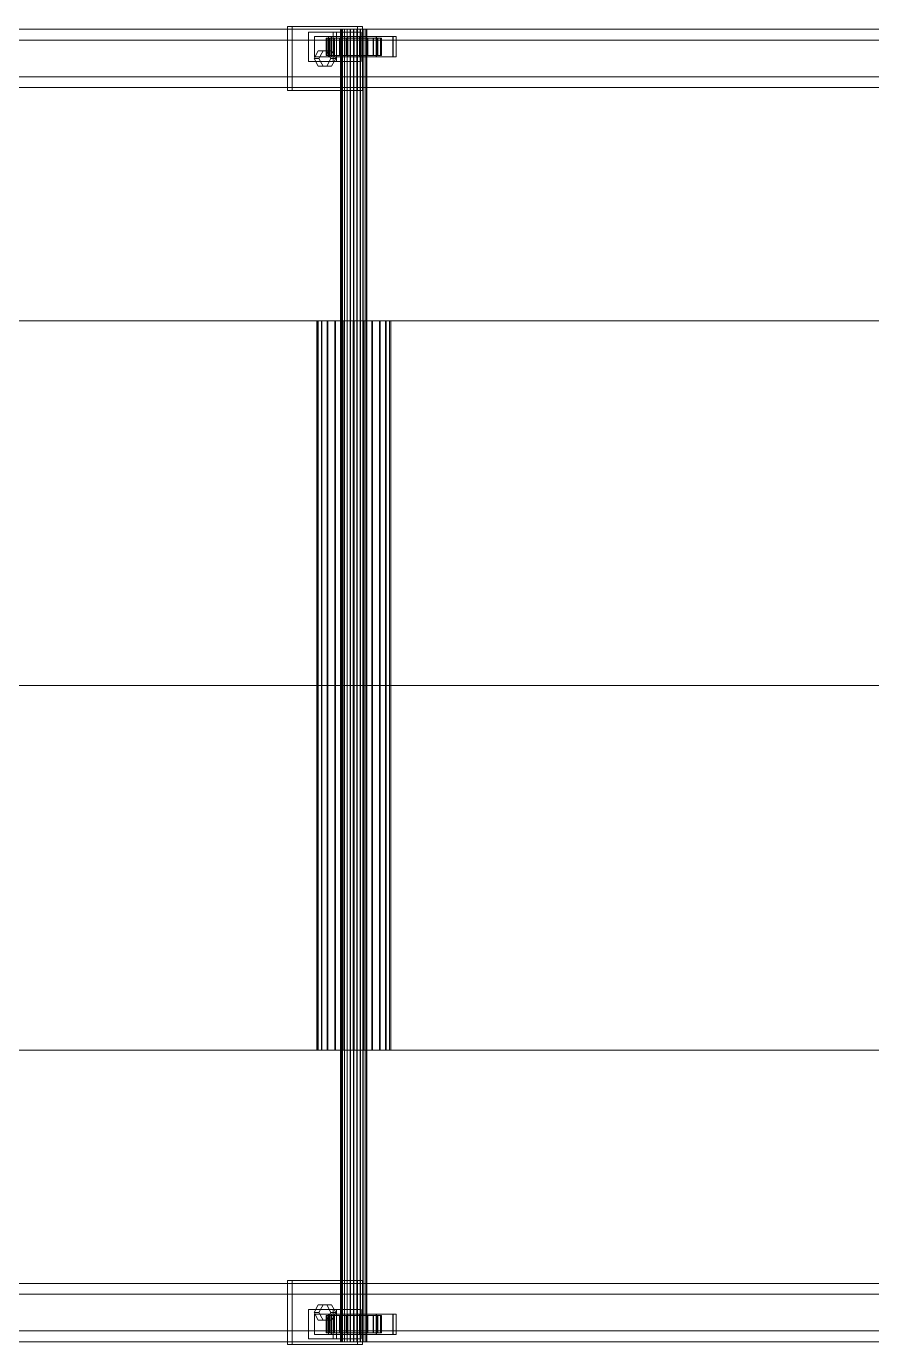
# Model space of a CAD drawing. Header units: millimetres. Extents: x -2500 to 58855, y -53268 to 6837.
# Drawn here: x 33492 to 34071, y -18452 to -17548 of the extents above; entities that cross this region are included whole.
import ezdxf

# ---------------------------------------------------------------- set-up
doc = ezdxf.new("R2010")
doc.units = ezdxf.units.MM
doc.layers.add('superior_C03', color=7, linetype='Continuous', lineweight=0)

msp = doc.modelspace()

# ---------------------------------------------------------------- linework, layer by layer
at = {"layer": 'superior_C03'}
for p, q in [((34378.693, -17550), (33223.029, -17550)), ((33233.801, -17550), (34389.466, -17550)), ((34468.912, -17550), (33313.247, -17550)), ((33326.713, -17550), (34482.377, -17550)), ((33719.066, -17548), (33670.913, -17548)), ((33670.913, -17548), (33670.913, -17592)), ((33674.145, -17548), (33670.913, -17548)), ((33674.145, -17592), (33674.145, -17548)), ((33674.145, -17548), (33722.298, -17548)), ((33704.62, -17552), (33685.359, -17552)), ((33685.359, -17552), (33685.359, -17572)), ((33702.164, -17552), (33685.359, -17552)), ((33701.087, -17555), (33689.53, -17555)), ((33689.53, -17555), (33689.53, -17569)), ((33700.841, -17555), (33689.53, -17555)), ((33743.371, -17555), (33699.07, -17555)), ((33699.07, -17555), (33699.07, -17569)), ((33701.225, -17555), (33699.07, -17555)), ((33700.841, -17569), (33700.841, -17555)), ((33700.841, -17555), (33712.398, -17555)), ((33701.087, -17569), (33701.087, -17555)), ((33701.087, -17555), (33712.398, -17555)), ((33701.225, -17569), (33701.225, -17555)), ((33701.225, -17555), (33745.525, -17555)), ((33702.164, -17572), (33702.164, -17552)), ((33702.164, -17552), (33721.425, -17552)), ((33704.62, -17572), (33704.62, -17552)), ((33704.62, -17552), (33721.425, -17552)), ((33707.655, -17550), (33707.373, -17550)), ((33707.373, -17550), (33707.705, -17550)), ((33707.373, -18450), (33707.373, -17550)), ((33708.53, -17550), (33707.655, -17550)), ((33707.655, -18450), (33707.655, -17550)), ((33707.705, -17550), (33708.628, -17550)), ((33707.705, -18450), (33707.705, -17550)), ((33709.94, -17550), (33708.53, -17550)), ((33708.53, -18450), (33708.53, -17550)), ((33708.628, -17550), (33710.078, -17550)), ((33708.628, -18450), (33708.628, -17550)), ((33711.788, -17550), (33709.94, -17550)), ((33709.94, -18450), (33709.94, -17550)), ((33710.078, -17550), (33711.958, -17550)), ((33710.078, -18450), (33710.078, -17550)), ((33713.949, -17550), (33711.788, -17550)), ((33711.788, -18450), (33711.788, -17550)), ((33711.958, -17550), (33714.138, -17550)), ((33711.958, -18450), (33711.958, -17550)), ((33712.398, -17555), (33712.398, -17569)), ((33716.275, -17550), (33713.949, -17550)), ((33713.949, -18450), (33713.949, -17550)), ((33714.138, -17550), (33716.471, -17550)), ((33714.138, -18450), (33714.138, -17550)), ((33718.608, -17550), (33716.275, -17550)), ((33716.275, -18450), (33716.275, -17550)), ((33716.471, -17550), (33718.797, -17550)), ((33716.471, -18450), (33716.471, -17550)), ((33720.788, -17550), (33718.608, -17550)), ((33718.608, -18450), (33718.608, -17550)), ((33718.797, -17550), (33720.957, -17550)), ((33718.797, -18450), (33718.797, -17550)), ((33719.066, -17592), (33719.066, -17548)), ((33719.066, -17548), (33722.298, -17548)), ((33731.905, -17555), (33720.348, -17555)), ((33720.348, -17555), (33720.348, -17569)), ((33731.659, -17555), (33720.348, -17555)), ((33722.667, -17550), (33720.788, -17550)), ((33720.788, -18450), (33720.788, -17550)), ((33720.957, -17550), (33722.806, -17550)), ((33720.957, -18450), (33720.957, -17550)), ((33721.425, -17552), (33721.425, -17572)), ((33722.298, -17548), (33722.298, -17592)), ((33724.118, -17550), (33722.667, -17550)), ((33722.667, -18450), (33722.667, -17550)), ((33722.806, -17550), (33724.216, -17550)), ((33722.806, -18450), (33722.806, -17550)), ((33725.04, -17550), (33724.118, -17550)), ((33724.118, -18450), (33724.118, -17550)), ((33724.216, -17550), (33725.091, -17550)), ((33724.216, -18450), (33724.216, -17550)), ((33725.372, -17550), (33725.04, -17550)), ((33725.04, -17550), (33725.04, -18450)), ((33725.091, -17550), (33725.372, -17550)), ((33725.091, -18450), (33725.091, -17550)), ((33725.372, -18450), (33725.372, -17550)), ((33731.659, -17569), (33731.659, -17555)), ((33731.659, -17555), (33743.216, -17555)), ((33731.905, -17569), (33731.905, -17555)), ((33731.905, -17555), (33743.216, -17555)), ((33743.216, -17555), (33743.216, -17569)), ((33743.371, -17569), (33743.371, -17555)), ((33743.371, -17555), (33745.525, -17555)), ((33745.525, -17555), (33745.525, -17569)), ((33228.364, -17557.5), (34475.593, -17557.5)), ((34475.696, -17557.5), (33228.466, -17557.5)), ((33697.968, -17556), (33697.374, -17556)), ((33697.374, -17556), (33707.373, -17556)), ((33697.374, -17568), (33697.374, -17556)), ((33697.374, -17556), (33698.075, -17556)), ((33699.816, -17556), (33697.968, -17556)), ((33697.968, -17556), (33707.655, -17556)), ((33697.968, -17568), (33697.968, -17556)), ((33698.075, -17556), (33707.705, -17556)), ((33698.075, -17568), (33698.075, -17556)), ((33698.075, -17556), (33700.023, -17556)), ((33702.792, -17556), (33699.816, -17556)), ((33699.816, -17556), (33708.53, -17556)), ((33699.816, -17568), (33699.816, -17556)), ((33700.023, -17556), (33708.628, -17556)), ((33700.023, -17568), (33700.023, -17556)), ((33700.023, -17556), (33703.085, -17556)), ((33706.694, -17556), (33702.792, -17556)), ((33702.792, -17556), (33709.94, -17556)), ((33702.792, -17568), (33702.792, -17556)), ((33703.085, -17556), (33710.078, -17556)), ((33703.085, -17568), (33703.085, -17556)), ((33703.085, -17556), (33707.052, -17556)), ((33711.256, -17556), (33706.694, -17556)), ((33706.694, -17556), (33711.788, -17556)), ((33706.694, -17568), (33706.694, -17556)), ((33707.052, -17556), (33711.958, -17556)), ((33707.052, -17568), (33707.052, -17556)), ((33707.052, -17556), (33711.655, -17556)), ((33707.373, -17556), (33707.655, -17556)), ((33707.373, -17556), (33707.373, -17568)), ((33707.705, -17556), (33707.373, -17556)), ((33707.655, -17556), (33708.53, -17556)), ((33707.655, -17556), (33707.655, -17568)), ((33707.705, -17556), (33707.705, -17568)), ((33708.628, -17556), (33707.705, -17556)), ((33708.53, -17556), (33709.94, -17556)), ((33708.53, -17556), (33708.53, -17568)), ((33708.628, -17556), (33708.628, -17568)), ((33710.078, -17556), (33708.628, -17556)), ((33709.94, -17556), (33711.788, -17556)), ((33709.94, -17556), (33709.94, -17568)), ((33710.078, -17556), (33710.078, -17568)), ((33711.958, -17556), (33710.078, -17556)), ((33716.166, -17556), (33711.256, -17556)), ((33711.256, -17556), (33713.949, -17556)), ((33711.256, -17568), (33711.256, -17556)), ((33711.655, -17556), (33714.138, -17556)), ((33711.655, -17568), (33711.655, -17556)), ((33711.655, -17556), (33716.579, -17556)), ((33711.788, -17556), (33713.949, -17556)), ((33711.788, -17556), (33711.788, -17568)), ((33711.958, -17556), (33711.958, -17568)), ((33714.138, -17556), (33711.958, -17556)), ((33713.949, -17556), (33716.275, -17556)), ((33713.949, -17556), (33713.949, -17568)), ((33714.138, -17556), (33714.138, -17568)), ((33716.471, -17556), (33714.138, -17556)), ((33721.091, -17556), (33716.166, -17556)), ((33716.166, -17556), (33716.275, -17556)), ((33716.166, -17568), (33716.166, -17556)), ((33716.275, -17556), (33718.608, -17556)), ((33716.275, -17556), (33716.275, -17568)), ((33716.579, -17556), (33716.471, -17556)), ((33716.471, -17556), (33716.471, -17568)), ((33718.797, -17556), (33716.471, -17556)), ((33716.579, -17568), (33716.579, -17556)), ((33716.579, -17556), (33721.49, -17556)), ((33721.091, -17556), (33718.608, -17556)), ((33718.608, -17556), (33720.788, -17556)), ((33718.608, -17556), (33718.608, -17568)), ((33721.49, -17556), (33718.797, -17556)), ((33718.797, -17556), (33718.797, -17568)), ((33720.957, -17556), (33718.797, -17556)), ((33725.693, -17556), (33720.788, -17556)), ((33720.788, -17556), (33722.667, -17556)), ((33720.788, -17556), (33720.788, -17568)), ((33726.051, -17556), (33720.957, -17556)), ((33720.957, -17556), (33720.957, -17568)), ((33722.806, -17556), (33720.957, -17556)), ((33725.693, -17556), (33721.091, -17556)), ((33721.091, -17568), (33721.091, -17556)), ((33721.49, -17568), (33721.49, -17556)), ((33721.49, -17556), (33726.051, -17556)), ((33729.661, -17556), (33722.667, -17556)), ((33722.667, -17556), (33724.118, -17556)), ((33722.667, -17556), (33722.667, -17568)), ((33729.953, -17556), (33722.806, -17556)), ((33722.806, -17556), (33722.806, -17568)), ((33724.216, -17556), (33722.806, -17556)), ((33732.723, -17556), (33724.118, -17556)), ((33724.118, -17556), (33725.04, -17556)), ((33724.118, -17556), (33724.118, -17568)), ((33732.93, -17556), (33724.216, -17556)), ((33724.216, -17556), (33724.216, -17568)), ((33725.091, -17556), (33724.216, -17556)), ((33725.04, -17556), (33734.671, -17556)), ((33725.04, -17568), (33725.04, -17556)), ((33725.04, -17556), (33725.372, -17556)), ((33734.778, -17556), (33725.091, -17556)), ((33725.091, -17556), (33725.091, -17568)), ((33725.372, -17556), (33725.091, -17556)), ((33735.372, -17556), (33725.372, -17556)), ((33725.372, -17556), (33725.372, -17568)), ((33729.661, -17556), (33725.693, -17556)), ((33725.693, -17568), (33725.693, -17556)), ((33726.051, -17568), (33726.051, -17556)), ((33726.051, -17556), (33729.953, -17556)), ((33732.723, -17556), (33729.661, -17556)), ((33729.661, -17568), (33729.661, -17556)), ((33729.953, -17568), (33729.953, -17556)), ((33729.953, -17556), (33732.93, -17556)), ((33734.671, -17556), (33732.723, -17556)), ((33732.723, -17568), (33732.723, -17556)), ((33732.93, -17568), (33732.93, -17556)), ((33732.93, -17556), (33734.778, -17556)), ((33734.671, -17556), (33734.671, -17568)), ((33735.372, -17556), (33734.671, -17556)), ((33734.778, -17568), (33734.778, -17556)), ((33734.778, -17556), (33735.372, -17556)), ((33735.372, -17568), (33735.372, -17556)), ((33685.359, -17572), (33704.62, -17572)), ((33685.359, -17572), (33702.164, -17572)), ((33689.211, -17570), (33692.101, -17564.804)), ((33692.101, -17575.196), (33689.211, -17570)), ((33689.211, -17570), (33692.443, -17570)), ((33689.53, -17569), (33701.087, -17569)), ((33689.53, -17569), (33700.841, -17569)), ((33692.101, -17564.804), (33697.879, -17564.804)), ((33695.332, -17564.804), (33692.101, -17564.804)), ((33695.332, -17564.804), (33692.443, -17570)), ((33692.443, -17570), (33695.332, -17575.196)), ((33701.111, -17564.804), (33695.332, -17564.804)), ((33707.373, -17568), (33697.374, -17568)), ((33697.374, -17568), (33697.968, -17568)), ((33698.075, -17568), (33697.374, -17568)), ((33697.879, -17564.804), (33700.768, -17570)), ((33701.111, -17564.804), (33697.879, -17564.804)), ((33700.768, -17570), (33697.879, -17575.196)), ((33707.655, -17568), (33697.968, -17568)), ((33697.968, -17568), (33699.816, -17568)), ((33707.705, -17568), (33698.075, -17568)), ((33700.023, -17568), (33698.075, -17568)), ((33699.07, -17569), (33743.371, -17569)), ((33699.07, -17569), (33701.225, -17569)), ((33708.53, -17568), (33699.816, -17568)), ((33699.816, -17568), (33702.792, -17568)), ((33708.628, -17568), (33700.023, -17568)), ((33703.085, -17568), (33700.023, -17568)), ((33704, -17570), (33700.768, -17570)), ((33712.398, -17569), (33700.841, -17569)), ((33712.398, -17569), (33701.087, -17569)), ((33704, -17570), (33701.111, -17564.804)), ((33701.111, -17575.196), (33704, -17570)), ((33745.525, -17569), (33701.225, -17569)), ((33721.425, -17572), (33702.164, -17572)), ((33709.94, -17568), (33702.792, -17568)), ((33702.792, -17568), (33706.694, -17568)), ((33710.078, -17568), (33703.085, -17568)), ((33707.052, -17568), (33703.085, -17568)), ((33721.425, -17572), (33704.62, -17572)), ((33711.788, -17568), (33706.694, -17568)), ((33706.694, -17568), (33711.256, -17568)), ((33711.958, -17568), (33707.052, -17568)), ((33711.655, -17568), (33707.052, -17568)), ((33707.655, -17568), (33707.373, -17568)), ((33707.373, -17568), (33707.705, -17568)), ((33708.53, -17568), (33707.655, -17568)), ((33707.705, -17568), (33708.628, -17568)), ((33709.94, -17568), (33708.53, -17568)), ((33708.628, -17568), (33710.078, -17568)), ((33711.788, -17568), (33709.94, -17568)), ((33710.078, -17568), (33711.958, -17568)), ((33713.949, -17568), (33711.256, -17568)), ((33711.256, -17568), (33716.166, -17568)), ((33714.138, -17568), (33711.655, -17568)), ((33716.579, -17568), (33711.655, -17568)), ((33713.949, -17568), (33711.788, -17568)), ((33711.958, -17568), (33714.138, -17568)), ((33716.275, -17568), (33713.949, -17568)), ((33714.138, -17568), (33716.471, -17568)), ((33716.275, -17568), (33716.166, -17568)), ((33716.166, -17568), (33721.091, -17568)), ((33718.608, -17568), (33716.275, -17568)), ((33716.471, -17568), (33716.579, -17568)), ((33716.471, -17568), (33718.797, -17568)), ((33721.49, -17568), (33716.579, -17568)), ((33720.788, -17568), (33718.608, -17568)), ((33718.608, -17568), (33721.091, -17568)), ((33718.797, -17568), (33721.49, -17568)), ((33718.797, -17568), (33720.957, -17568)), ((33720.348, -17569), (33731.905, -17569)), ((33720.348, -17569), (33731.659, -17569)), ((33722.667, -17568), (33720.788, -17568)), ((33720.788, -17568), (33725.693, -17568)), ((33720.957, -17568), (33726.051, -17568)), ((33720.957, -17568), (33722.806, -17568)), ((33721.091, -17568), (33725.693, -17568)), ((33726.051, -17568), (33721.49, -17568)), ((33724.118, -17568), (33722.667, -17568)), ((33722.667, -17568), (33729.661, -17568)), ((33722.806, -17568), (33729.953, -17568)), ((33722.806, -17568), (33724.216, -17568)), ((33725.04, -17568), (33724.118, -17568)), ((33724.118, -17568), (33732.723, -17568)), ((33724.216, -17568), (33732.93, -17568)), ((33724.216, -17568), (33725.091, -17568)), ((33734.671, -17568), (33725.04, -17568)), ((33725.372, -17568), (33725.04, -17568)), ((33725.091, -17568), (33734.778, -17568)), ((33725.091, -17568), (33725.372, -17568)), ((33725.372, -17568), (33735.372, -17568)), ((33725.693, -17568), (33729.661, -17568)), ((33729.953, -17568), (33726.051, -17568)), ((33729.661, -17568), (33732.723, -17568)), ((33732.93, -17568), (33729.953, -17568)), ((33743.216, -17569), (33731.659, -17569)), ((33743.216, -17569), (33731.905, -17569)), ((33732.723, -17568), (33734.671, -17568)), ((33734.778, -17568), (33732.93, -17568)), ((33734.671, -17568), (33735.372, -17568)), ((33735.372, -17568), (33734.778, -17568)), ((33745.525, -17569), (33743.371, -17569)), ((33228.364, -17582.5), (34475.593, -17582.5)), ((33228.466, -17582.5), (34475.696, -17582.5)), ((33697.879, -17575.196), (33692.101, -17575.196)), ((33695.332, -17575.196), (33692.101, -17575.196)), ((33695.332, -17575.196), (33701.111, -17575.196)), ((33701.111, -17575.196), (33697.879, -17575.196)), ((33223.029, -17590), (34378.693, -17590)), ((33233.801, -17590), (34389.466, -17590)), ((33313.247, -17590), (34468.912, -17590)), ((33326.713, -17590), (34482.377, -17590)), ((33670.913, -17592), (33719.066, -17592)), ((33670.913, -17592), (33674.145, -17592)), ((33722.298, -17592), (33674.145, -17592)), ((33722.298, -17592), (33719.066, -17592)), ((27467.597, -17750), (36944.047, -17750)), ((36945.393, -17750), (27468.944, -17750)), ((33411.945, -17750), (34355.738, -17750)), ((34357.353, -17750), (33413.561, -17750)), ((33691.768, -17750), (33690.974, -17750)), ((33690.974, -17750), (33691.911, -17750)), ((33690.974, -18250), (33690.974, -17750)), ((33694.239, -17750), (33691.768, -17750)), ((33691.768, -18250), (33691.768, -17750)), ((33691.911, -17750), (33694.515, -17750)), ((33691.911, -18250), (33691.911, -17750)), ((33698.218, -17750), (33694.239, -17750)), ((33694.239, -18250), (33694.239, -17750)), ((33694.515, -17750), (33698.609, -17750)), ((33694.515, -18250), (33694.515, -17750)), ((33703.434, -17750), (33698.218, -17750)), ((33698.218, -18250), (33698.218, -17750)), ((33698.609, -17750), (33703.913, -17750)), ((33698.609, -18250), (33698.609, -17750)), ((33709.532, -17750), (33703.434, -17750)), ((33703.434, -18250), (33703.434, -17750)), ((33703.913, -17750), (33710.066, -17750)), ((33703.913, -18250), (33703.913, -17750)), ((33716.097, -17750), (33709.532, -17750)), ((33709.532, -18250), (33709.532, -17750)), ((33710.066, -17750), (33716.649, -17750)), ((33710.066, -18250), (33710.066, -17750)), ((33722.68, -17750), (33716.097, -17750)), ((33716.097, -18250), (33716.097, -17750)), ((33716.649, -17750), (33723.213, -17750)), ((33716.649, -18250), (33716.649, -17750)), ((33728.833, -17750), (33722.68, -17750)), ((33722.68, -18250), (33722.68, -17750)), ((33723.213, -17750), (33729.311, -17750)), ((33723.213, -18250), (33723.213, -17750)), ((33734.137, -17750), (33728.833, -17750)), ((33728.833, -18250), (33728.833, -17750)), ((33729.311, -17750), (33734.528, -17750)), ((33729.311, -18250), (33729.311, -17750)), ((33738.23, -17750), (33734.137, -17750)), ((33734.137, -18250), (33734.137, -17750)), ((33734.528, -17750), (33738.507, -17750)), ((33734.528, -18250), (33734.528, -17750)), ((33740.834, -17750), (33738.23, -17750)), ((33738.23, -18250), (33738.23, -17750)), ((33738.507, -17750), (33740.977, -17750)), ((33738.507, -18250), (33738.507, -17750)), ((33741.771, -17750), (33740.834, -17750)), ((33740.834, -17750), (33740.834, -18250)), ((33740.977, -17750), (33741.771, -17750)), ((33740.977, -18250), (33740.977, -17750)), ((33741.771, -18250), (33741.771, -17750)), ((33411.945, -18000), (34355.738, -18000)), ((34357.353, -18000), (33413.561, -18000)), ((36944.047, -18250), (27467.597, -18250)), ((27468.944, -18250), (36945.393, -18250)), ((33411.945, -18250), (34355.738, -18250)), ((33413.561, -18250), (34357.353, -18250)), ((33691.911, -18250), (33690.974, -18250)), ((33690.974, -18250), (33691.768, -18250)), ((33691.768, -18250), (33694.239, -18250)), ((33694.515, -18250), (33691.911, -18250)), ((33694.239, -18250), (33698.218, -18250)), ((33698.609, -18250), (33694.515, -18250)), ((33698.218, -18250), (33703.434, -18250)), ((33703.913, -18250), (33698.609, -18250)), ((33703.434, -18250), (33709.532, -18250)), ((33710.066, -18250), (33703.913, -18250)), ((33709.532, -18250), (33716.097, -18250)), ((33716.649, -18250), (33710.066, -18250)), ((33716.097, -18250), (33722.68, -18250)), ((33723.213, -18250), (33716.649, -18250)), ((33722.68, -18250), (33728.833, -18250)), ((33729.311, -18250), (33723.213, -18250)), ((33728.833, -18250), (33734.137, -18250)), ((33734.528, -18250), (33729.311, -18250)), ((33734.137, -18250), (33738.23, -18250)), ((33738.507, -18250), (33734.528, -18250)), ((33738.23, -18250), (33740.834, -18250)), ((33740.977, -18250), (33738.507, -18250)), ((33740.834, -18250), (33741.771, -18250)), ((33741.771, -18250), (33740.977, -18250)), ((34378.693, -18410), (33223.029, -18410)), ((33233.801, -18410), (34389.466, -18410)), ((34468.912, -18410), (33313.247, -18410)), ((33326.713, -18410), (34482.377, -18410)), ((33719.066, -18408), (33670.913, -18408)), ((33670.913, -18408), (33670.913, -18452)), ((33674.145, -18408), (33670.913, -18408)), ((33674.145, -18452), (33674.145, -18408)), ((33674.145, -18408), (33722.298, -18408)), ((33719.066, -18452), (33719.066, -18408)), ((33719.066, -18408), (33722.298, -18408)), ((33722.298, -18408), (33722.298, -18452)), ((33228.364, -18417.5), (34475.593, -18417.5)), ((34475.696, -18417.5), (33228.466, -18417.5)), ((33704.62, -18428), (33685.359, -18428)), ((33685.359, -18428), (33685.359, -18448)), ((33702.164, -18428), (33685.359, -18428)), ((33689.211, -18430), (33692.101, -18424.804)), ((33692.101, -18435.196), (33689.211, -18430)), ((33689.211, -18430), (33692.443, -18430)), ((33701.087, -18431), (33689.53, -18431)), ((33689.53, -18431), (33689.53, -18445)), ((33700.841, -18431), (33689.53, -18431)), ((33692.101, -18424.804), (33697.879, -18424.804)), ((33695.332, -18424.804), (33692.101, -18424.804)), ((33695.332, -18424.804), (33692.443, -18430)), ((33692.443, -18430), (33695.332, -18435.196)), ((33701.111, -18424.804), (33695.332, -18424.804)), ((33697.968, -18432), (33697.374, -18432)), ((33697.374, -18432), (33707.373, -18432)), ((33697.374, -18444), (33697.374, -18432)), ((33697.374, -18432), (33698.075, -18432)), ((33697.879, -18424.804), (33700.768, -18430)), ((33701.111, -18424.804), (33697.879, -18424.804)), ((33700.768, -18430), (33697.879, -18435.196)), ((33699.816, -18432), (33697.968, -18432)), ((33697.968, -18432), (33707.655, -18432)), ((33697.968, -18444), (33697.968, -18432)), ((33698.075, -18432), (33707.705, -18432)), ((33698.075, -18444), (33698.075, -18432)), ((33698.075, -18432), (33700.023, -18432)), ((33743.371, -18431), (33699.07, -18431)), ((33699.07, -18431), (33699.07, -18445)), ((33701.225, -18431), (33699.07, -18431)), ((33702.792, -18432), (33699.816, -18432)), ((33699.816, -18432), (33708.53, -18432)), ((33699.816, -18444), (33699.816, -18432)), ((33700.023, -18432), (33708.628, -18432)), ((33700.023, -18444), (33700.023, -18432)), ((33700.023, -18432), (33703.085, -18432)), ((33704, -18430), (33700.768, -18430)), ((33700.841, -18445), (33700.841, -18431)), ((33700.841, -18431), (33712.398, -18431)), ((33701.087, -18445), (33701.087, -18431)), ((33701.087, -18431), (33712.398, -18431)), ((33704, -18430), (33701.111, -18424.804)), ((33701.111, -18435.196), (33704, -18430)), ((33701.225, -18445), (33701.225, -18431)), ((33701.225, -18431), (33745.525, -18431)), ((33702.164, -18448), (33702.164, -18428)), ((33702.164, -18428), (33721.425, -18428)), ((33706.694, -18432), (33702.792, -18432)), ((33702.792, -18432), (33709.94, -18432)), ((33702.792, -18444), (33702.792, -18432)), ((33703.085, -18432), (33710.078, -18432)), ((33703.085, -18444), (33703.085, -18432)), ((33703.085, -18432), (33707.052, -18432)), ((33704.62, -18448), (33704.62, -18428)), ((33704.62, -18428), (33721.425, -18428)), ((33711.256, -18432), (33706.694, -18432)), ((33706.694, -18432), (33711.788, -18432)), ((33706.694, -18444), (33706.694, -18432)), ((33707.052, -18432), (33711.958, -18432)), ((33707.052, -18444), (33707.052, -18432)), ((33707.052, -18432), (33711.655, -18432)), ((33707.373, -18432), (33707.655, -18432)), ((33707.373, -18432), (33707.373, -18444)), ((33707.705, -18432), (33707.373, -18432)), ((33707.655, -18432), (33708.53, -18432)), ((33707.655, -18432), (33707.655, -18444)), ((33707.705, -18432), (33707.705, -18444)), ((33708.628, -18432), (33707.705, -18432)), ((33708.53, -18432), (33709.94, -18432)), ((33708.53, -18432), (33708.53, -18444)), ((33708.628, -18432), (33708.628, -18444)), ((33710.078, -18432), (33708.628, -18432)), ((33709.94, -18432), (33711.788, -18432)), ((33709.94, -18432), (33709.94, -18444)), ((33710.078, -18432), (33710.078, -18444)), ((33711.958, -18432), (33710.078, -18432)), ((33716.166, -18432), (33711.256, -18432)), ((33711.256, -18432), (33713.949, -18432)), ((33711.256, -18444), (33711.256, -18432)), ((33711.655, -18432), (33714.138, -18432)), ((33711.655, -18444), (33711.655, -18432)), ((33711.655, -18432), (33716.579, -18432)), ((33711.788, -18432), (33713.949, -18432)), ((33711.788, -18432), (33711.788, -18444)), ((33711.958, -18432), (33711.958, -18444)), ((33714.138, -18432), (33711.958, -18432)), ((33712.398, -18431), (33712.398, -18445)), ((33713.949, -18432), (33716.275, -18432)), ((33713.949, -18432), (33713.949, -18444)), ((33714.138, -18432), (33714.138, -18444)), ((33716.471, -18432), (33714.138, -18432)), ((33721.091, -18432), (33716.166, -18432)), ((33716.166, -18432), (33716.275, -18432)), ((33716.166, -18444), (33716.166, -18432)), ((33716.275, -18432), (33718.608, -18432)), ((33716.275, -18432), (33716.275, -18444)), ((33716.579, -18432), (33716.471, -18432)), ((33716.471, -18432), (33716.471, -18444)), ((33718.797, -18432), (33716.471, -18432)), ((33716.579, -18444), (33716.579, -18432)), ((33716.579, -18432), (33721.49, -18432)), ((33721.091, -18432), (33718.608, -18432)), ((33718.608, -18432), (33720.788, -18432)), ((33718.608, -18432), (33718.608, -18444)), ((33721.49, -18432), (33718.797, -18432)), ((33718.797, -18432), (33718.797, -18444)), ((33720.957, -18432), (33718.797, -18432)), ((33731.905, -18431), (33720.348, -18431)), ((33720.348, -18431), (33720.348, -18445)), ((33731.659, -18431), (33720.348, -18431)), ((33725.693, -18432), (33720.788, -18432)), ((33720.788, -18432), (33722.667, -18432)), ((33720.788, -18432), (33720.788, -18444)), ((33726.051, -18432), (33720.957, -18432)), ((33720.957, -18432), (33720.957, -18444)), ((33722.806, -18432), (33720.957, -18432)), ((33725.693, -18432), (33721.091, -18432)), ((33721.091, -18444), (33721.091, -18432)), ((33721.425, -18428), (33721.425, -18448)), ((33721.49, -18444), (33721.49, -18432)), ((33721.49, -18432), (33726.051, -18432)), ((33729.661, -18432), (33722.667, -18432)), ((33722.667, -18432), (33724.118, -18432)), ((33722.667, -18432), (33722.667, -18444)), ((33729.953, -18432), (33722.806, -18432)), ((33722.806, -18432), (33722.806, -18444)), ((33724.216, -18432), (33722.806, -18432)), ((33732.723, -18432), (33724.118, -18432)), ((33724.118, -18432), (33725.04, -18432)), ((33724.118, -18432), (33724.118, -18444)), ((33732.93, -18432), (33724.216, -18432)), ((33724.216, -18432), (33724.216, -18444)), ((33725.091, -18432), (33724.216, -18432)), ((33725.04, -18432), (33734.671, -18432)), ((33725.04, -18444), (33725.04, -18432)), ((33725.04, -18432), (33725.372, -18432)), ((33734.778, -18432), (33725.091, -18432)), ((33725.091, -18432), (33725.091, -18444)), ((33725.372, -18432), (33725.091, -18432)), ((33735.372, -18432), (33725.372, -18432)), ((33725.372, -18432), (33725.372, -18444)), ((33729.661, -18432), (33725.693, -18432)), ((33725.693, -18444), (33725.693, -18432)), ((33726.051, -18444), (33726.051, -18432)), ((33726.051, -18432), (33729.953, -18432)), ((33732.723, -18432), (33729.661, -18432)), ((33729.661, -18444), (33729.661, -18432)), ((33729.953, -18444), (33729.953, -18432)), ((33729.953, -18432), (33732.93, -18432)), ((33731.659, -18445), (33731.659, -18431)), ((33731.659, -18431), (33743.216, -18431)), ((33731.905, -18445), (33731.905, -18431)), ((33731.905, -18431), (33743.216, -18431)), ((33734.671, -18432), (33732.723, -18432)), ((33732.723, -18444), (33732.723, -18432)), ((33732.93, -18444), (33732.93, -18432)), ((33732.93, -18432), (33734.778, -18432)), ((33734.671, -18432), (33734.671, -18444)), ((33735.372, -18432), (33734.671, -18432)), ((33734.778, -18444), (33734.778, -18432)), ((33734.778, -18432), (33735.372, -18432)), ((33735.372, -18444), (33735.372, -18432)), ((33743.216, -18431), (33743.216, -18445)), ((33743.371, -18445), (33743.371, -18431)), ((33743.371, -18431), (33745.525, -18431)), ((33745.525, -18431), (33745.525, -18445)), ((33697.879, -18435.196), (33692.101, -18435.196)), ((33695.332, -18435.196), (33692.101, -18435.196)), ((33695.332, -18435.196), (33701.111, -18435.196)), ((33701.111, -18435.196), (33697.879, -18435.196)), ((33223.029, -18450), (34378.693, -18450)), ((33228.364, -18442.5), (34475.593, -18442.5)), ((33228.466, -18442.5), (34475.696, -18442.5)), ((33233.801, -18450), (34389.466, -18450)), ((33313.247, -18450), (34468.912, -18450)), ((33326.713, -18450), (34482.377, -18450)), ((33685.359, -18448), (33704.62, -18448)), ((33685.359, -18448), (33702.164, -18448)), ((33689.53, -18445), (33701.087, -18445)), ((33689.53, -18445), (33700.841, -18445)), ((33707.373, -18444), (33697.374, -18444)), ((33697.374, -18444), (33697.968, -18444)), ((33698.075, -18444), (33697.374, -18444)), ((33707.655, -18444), (33697.968, -18444)), ((33697.968, -18444), (33699.816, -18444)), ((33707.705, -18444), (33698.075, -18444)), ((33700.023, -18444), (33698.075, -18444)), ((33699.07, -18445), (33743.371, -18445)), ((33699.07, -18445), (33701.225, -18445)), ((33708.53, -18444), (33699.816, -18444)), ((33699.816, -18444), (33702.792, -18444)), ((33708.628, -18444), (33700.023, -18444)), ((33703.085, -18444), (33700.023, -18444)), ((33712.398, -18445), (33700.841, -18445)), ((33712.398, -18445), (33701.087, -18445)), ((33745.525, -18445), (33701.225, -18445)), ((33721.425, -18448), (33702.164, -18448)), ((33709.94, -18444), (33702.792, -18444)), ((33702.792, -18444), (33706.694, -18444)), ((33710.078, -18444), (33703.085, -18444)), ((33707.052, -18444), (33703.085, -18444)), ((33721.425, -18448), (33704.62, -18448)), ((33711.788, -18444), (33706.694, -18444)), ((33706.694, -18444), (33711.256, -18444)), ((33711.958, -18444), (33707.052, -18444)), ((33711.655, -18444), (33707.052, -18444)), ((33707.655, -18444), (33707.373, -18444)), ((33707.373, -18444), (33707.705, -18444)), ((33707.705, -18450), (33707.373, -18450)), ((33707.373, -18450), (33707.655, -18450)), ((33708.53, -18444), (33707.655, -18444)), ((33707.655, -18450), (33708.53, -18450)), ((33707.705, -18444), (33708.628, -18444)), ((33708.628, -18450), (33707.705, -18450)), ((33709.94, -18444), (33708.53, -18444)), ((33708.53, -18450), (33709.94, -18450)), ((33708.628, -18444), (33710.078, -18444)), ((33710.078, -18450), (33708.628, -18450)), ((33711.788, -18444), (33709.94, -18444)), ((33709.94, -18450), (33711.788, -18450)), ((33710.078, -18444), (33711.958, -18444)), ((33711.958, -18450), (33710.078, -18450)), ((33713.949, -18444), (33711.256, -18444)), ((33711.256, -18444), (33716.166, -18444)), ((33714.138, -18444), (33711.655, -18444)), ((33716.579, -18444), (33711.655, -18444)), ((33713.949, -18444), (33711.788, -18444)), ((33711.788, -18450), (33713.949, -18450)), ((33711.958, -18444), (33714.138, -18444)), ((33714.138, -18450), (33711.958, -18450)), ((33716.275, -18444), (33713.949, -18444)), ((33713.949, -18450), (33716.275, -18450)), ((33714.138, -18444), (33716.471, -18444)), ((33716.471, -18450), (33714.138, -18450)), ((33716.275, -18444), (33716.166, -18444)), ((33716.166, -18444), (33721.091, -18444)), ((33718.608, -18444), (33716.275, -18444)), ((33716.275, -18450), (33718.608, -18450)), ((33716.471, -18444), (33716.579, -18444)), ((33716.471, -18444), (33718.797, -18444)), ((33718.797, -18450), (33716.471, -18450)), ((33721.49, -18444), (33716.579, -18444)), ((33720.788, -18444), (33718.608, -18444)), ((33718.608, -18444), (33721.091, -18444)), ((33718.608, -18450), (33720.788, -18450)), ((33718.797, -18444), (33721.49, -18444)), ((33718.797, -18444), (33720.957, -18444)), ((33720.957, -18450), (33718.797, -18450)), ((33720.348, -18445), (33731.905, -18445)), ((33720.348, -18445), (33731.659, -18445)), ((33722.667, -18444), (33720.788, -18444)), ((33720.788, -18444), (33725.693, -18444)), ((33720.788, -18450), (33722.667, -18450)), ((33720.957, -18444), (33726.051, -18444)), ((33720.957, -18444), (33722.806, -18444)), ((33722.806, -18450), (33720.957, -18450)), ((33721.091, -18444), (33725.693, -18444)), ((33726.051, -18444), (33721.49, -18444)), ((33724.118, -18444), (33722.667, -18444)), ((33722.667, -18444), (33729.661, -18444)), ((33722.667, -18450), (33724.118, -18450)), ((33722.806, -18444), (33729.953, -18444)), ((33722.806, -18444), (33724.216, -18444)), ((33724.216, -18450), (33722.806, -18450)), ((33725.04, -18444), (33724.118, -18444)), ((33724.118, -18444), (33732.723, -18444)), ((33724.118, -18450), (33725.04, -18450)), ((33724.216, -18444), (33732.93, -18444)), ((33724.216, -18444), (33725.091, -18444)), ((33725.091, -18450), (33724.216, -18450)), ((33734.671, -18444), (33725.04, -18444)), ((33725.372, -18444), (33725.04, -18444)), ((33725.04, -18450), (33725.372, -18450)), ((33725.091, -18444), (33734.778, -18444)), ((33725.091, -18444), (33725.372, -18444)), ((33725.372, -18450), (33725.091, -18450)), ((33725.372, -18444), (33735.372, -18444)), ((33725.693, -18444), (33729.661, -18444)), ((33729.953, -18444), (33726.051, -18444)), ((33729.661, -18444), (33732.723, -18444)), ((33732.93, -18444), (33729.953, -18444)), ((33743.216, -18445), (33731.659, -18445)), ((33743.216, -18445), (33731.905, -18445)), ((33732.723, -18444), (33734.671, -18444)), ((33734.778, -18444), (33732.93, -18444)), ((33734.671, -18444), (33735.372, -18444)), ((33735.372, -18444), (33734.778, -18444)), ((33745.525, -18445), (33743.371, -18445)), ((33670.913, -18452), (33719.066, -18452)), ((33670.913, -18452), (33674.145, -18452)), ((33722.298, -18452), (33674.145, -18452)), ((33722.298, -18452), (33719.066, -18452))]:
    msp.add_line(p, q, dxfattribs=at)

doc.saveas('drawing.dxf')
